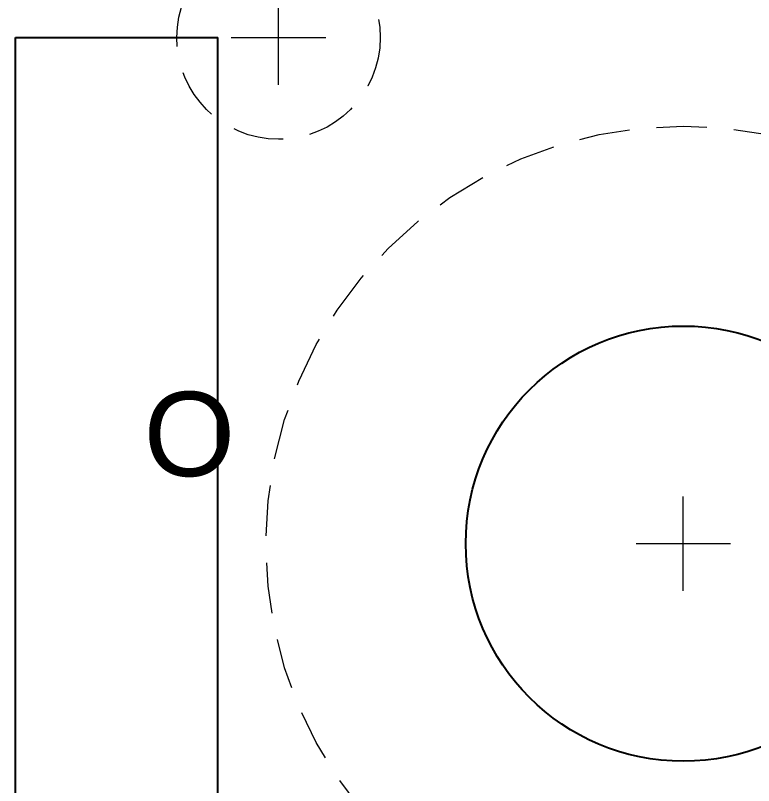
# Model space of a CAD drawing. Header units: millimetres. Extents: x 6 to 207, y 20 to 91.
# Drawn here: x 52.07 to 59.36, y 28.28 to 35.89 of the extents above; entities that cross this region are included whole.
import ezdxf

# ---------------------------------------------------------------- set-up
doc = ezdxf.new("R2010")
doc.units = ezdxf.units.MM
doc.linetypes.add('WP_HIDDEN', pattern=[2.3, 1.5, -0.8])
for name, color, linetype, lineweight in [('ANNOTATIONS', 7, 'CONTINUOUS', 18), ('HIDDEN', 7, 'WP_HIDDEN', 13), ('VISIBLE', 7, 'CONTINUOUS', 25)]:
    doc.layers.add(name, color=color, linetype=linetype, lineweight=lineweight)
doc.styles.add('CJK', font='Arial Unicode.ttf')

msp = doc.modelspace()

# ---------------------------------------------------------------- linework, layer by layer
at = {"layer": 'ANNOTATIONS'}
for p, q in [((54.66667, 35.2), (54.66667, 36.13333)), ((54.2, 35.66667), (55.13333, 35.66667)), ((58.66667, 30.2), (58.66667, 31.13333)), ((58.2, 30.66667), (59.13333, 30.66667))]:
    msp.add_line(p, q, dxfattribs=at)
at = {"layer": 'HIDDEN', "ltscale": 0.333333}
for centre, radius in [((54.66667, 35.66667), 1.005), ((58.66667, 30.66667), 4.125)]:
    msp.add_circle(centre, radius, dxfattribs=at)
at = {"layer": 'VISIBLE'}
for p, q in [((52.06667, 25.66667), (52.06667, 35.66667)), ((52.06667, 35.66667), (54.06667, 35.66667)), ((54.06667, 25.66667), (54.06667, 35.66667))]:
    msp.add_line(p, q, dxfattribs=at)
msp.add_circle((58.66667, 30.66667), 2.15, dxfattribs=at)

# ---------------------------------------------------------------- texts
at = {"layer": 'ANNOTATIONS', "style": 'CJK'}
msp.add_text('O', height=0.83333, dxfattribs=at).set_placement((53.33333, 31.33333))

doc.saveas('drawing.dxf')
